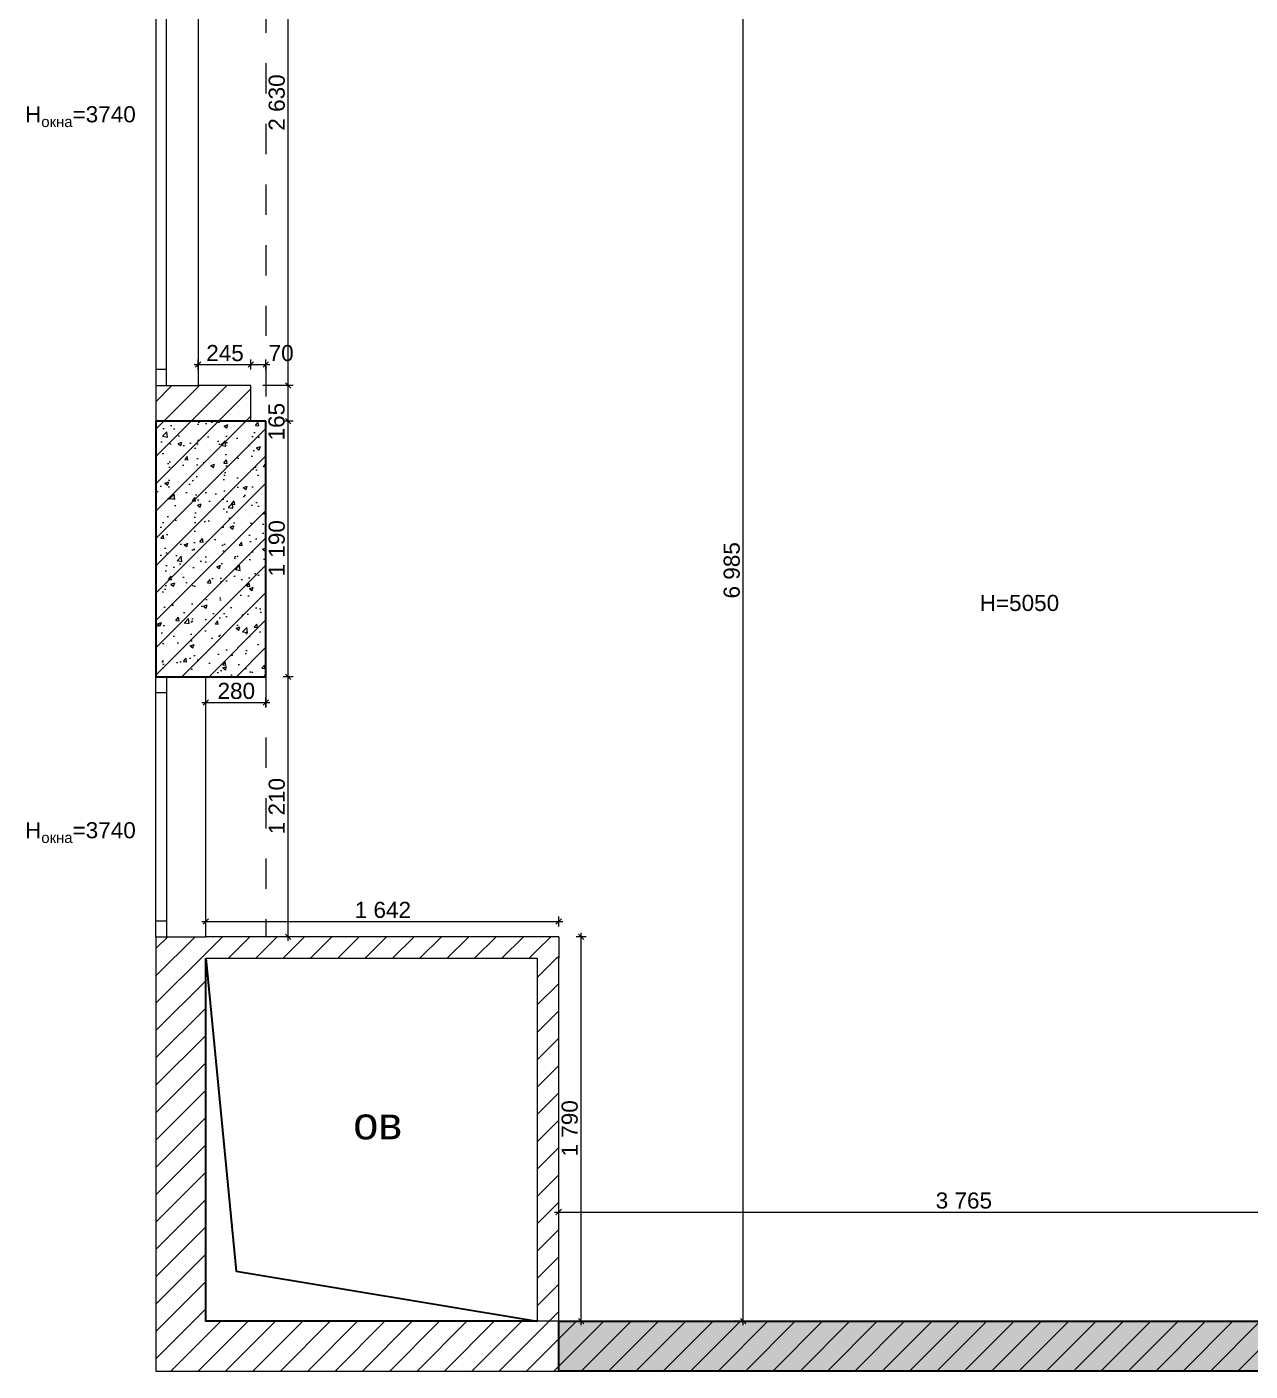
# Model space of a CAD drawing. Header units: millimetres. Extents: x 2336463 to 2579121, y 595385 to 778077.
# Drawn here: x 2443990 to 2449682, y 746320 to 752576 of the extents above; entities that cross this region are included whole.
import ezdxf

# ---------------------------------------------------------------- set-up
doc = ezdxf.new("R2010")
doc.units = ezdxf.units.MM
doc.header["$MEASUREMENT"] = 0
doc.linetypes.add('Штриховая', pattern=[282.222223, 141.111112, -141.111112])
doc.layers.add('+обмер', color=7, linetype='Continuous')
doc.layers.add('сит план', color=7, linetype='Continuous')
doc.layers.add('+обмер_Ном._пера__242', color=7, linetype='Continuous', lineweight=13, true_color=0x1b55b5)
doc.layers.add('сит план_Ном._пера__87', color=7, linetype='Continuous', lineweight=20, true_color=0x6a6a6a)
for name, color, linetype, lineweight in [('+развертка_Ном._пера__1', 7, 'Continuous', 13), ('Окна ARCHICAD_Ном._пера__1', 7, 'Continuous', 13), ('сит план_Ном._пера__1', 7, 'Continuous', 13), ('сит план_Ном._пера__21', 7, 'Continuous', 30)]:
    doc.layers.add(name, color=color, linetype=linetype, lineweight=lineweight)
doc.styles.add('СГЕНЕРИР_СТИЛЬ_1', font='arial.ttf')
doc.dimstyles.new('СГЕНЕРИР_СТИЛЬ__1', dxfattribs={"dimtxt": 75, "dimasz": 23.75, "dimexe": 0.18, "dimexo": 300, "dimgap": 0, "dimtad": 1, "dimtih": 1, "dimtoh": 1, "dimdec": 0, "dimzin": 0, "dimdsep": 46, "dimtxsty": 'СГЕНЕРИР_СТИЛЬ_1', "dimblk": 'ARROWHEAD_6', "dimblk1": 'ARROWHEAD_6', "dimblk2": 'ARROWHEAD_6', "dimcen": 0.09, "dimclrd": 256, "dimclre": 256, "dimclrt": 256, "dimazin": 0, "dimtfac": 1, "dimtdec": 4, "dimtmove": 0, "dimatfit": 3, "dimfxl": 0, "dimtolj": 1, "dimtzin": 0, "dimarcsym": 0})
doc.dimstyles.new('СГЕНЕРИР_СТИЛЬ__2', dxfattribs={"dimtxt": 75, "dimasz": 23.75, "dimexe": 0.18, "dimexo": 300, "dimgap": 0, "dimtad": 1, "dimdec": 0, "dimzin": 0, "dimdsep": 46, "dimtxsty": 'СГЕНЕРИР_СТИЛЬ_1', "dimblk": 'ARROWHEAD_6', "dimblk1": 'ARROWHEAD_6', "dimblk2": 'ARROWHEAD_6', "dimcen": 0.09, "dimclrd": 256, "dimclre": 256, "dimclrt": 256, "dimazin": 0, "dimtfac": 1, "dimtdec": 4, "dimtmove": 0, "dimatfit": 3, "dimfxl": 0, "dimtolj": 1, "dimtzin": 0, "dimarcsym": 0})
doc.dimstyles.new('СГЕНЕРИР_СТИЛЬ__3', dxfattribs={"dimtxt": 75, "dimasz": 23.75, "dimexe": 0.18, "dimexo": 300, "dimgap": 0, "dimtad": 1, "dimdec": 0, "dimzin": 0, "dimdsep": 46, "dimtxsty": 'СГЕНЕРИР_СТИЛЬ_1', "dimblk": 'ARROWHEAD_6', "dimblk1": 'ARROWHEAD_6', "dimblk2": 'ARROWHEAD_6', "dimcen": 0.09, "dimclrd": 256, "dimclre": 256, "dimclrt": 256, "dimazin": 0, "dimtfac": 1, "dimtdec": 4, "dimtmove": 2, "dimatfit": 3, "dimfxl": 0, "dimtolj": 1, "dimtzin": 0, "dimarcsym": 0})
pattern_1 = [(45, (2086872.015, 585813.69), (-63.639609, 63.639609), [])]
pattern_2 = [(50, (2086872.01, 585813.69), (-182.18467, 15.939086), [19.05, -209.55]), (355, (2086872.01, 585813.69), (-35.24342, 191.056845), [15.24, -167.64058]), (100.451445, (2086887.2, 585812.36), (146.94125, 175.11775), [16.19001, -178.090245]), (46.1842, (2086872.01, 585864.49), (-271.07904, 42.04233), [28.575, -314.325]), (96.63556, (2086894.6, 585860.98), (237.40413, 247.42612), [24.28502, -267.1356]), (351.18415, (2086872.01, 585864.49), (237.40413, 247.42612), [22.85997, -251.45973]), (21, (2086897.41, 585851.79), (-151.61439, 102.2652), [19.05, -209.55]), (326, (2086897.41, 585851.79), (61.80203, 184.18797), [15.24, -167.64]), (71.451445, (2086910.05, 585843.26), (213.41642, 81.92277), [16.19001, -178.08994]), (37.5, (2086872.015, 585813.686), (3.088603, 84.555039), [0, -165.608, 0, -170.18, 0, -168.275]), (7.5, (2086872.015, 585813.69), (66.819663, 100.180575), [0, -97.028, 0, -161.798, 0, -64.135]), (327.5, (2086815.37, 585813.686), (-135.590595, 5.728744), [0, -63.5, 0, -198.12, 0, -262.89]), (317.5, (2086789.97, 585813.69), (148.12918, 25.42649), [0, -82.55, 0, -131.572, 0, -186.69])]

# ---------------------------------------------------------------- blocks, each defined once
blk = doc.blocks.new('Окно 25_4')
at = {"layer": 'Окна ARCHICAD_Ном._пера__1', "color": 7, "linetype": 'Continuous', "lineweight": 13}
for p, q in [((-1315, 0), (1315, 0)), ((-1315, 0), (-1240, 0)), ((-1315, 0), (-1315, -50)), ((-1315, 0), (-1315, -50)), ((-1240, 0), (-1240, -50)), ((-1240, 0), (1240, 0)), ((1240, -50), (1240, 0)), ((1240, 0), (1315, 0)), ((1315, 0), (1315, -50)), ((1315, 0), (1315, -50)), ((-1240, -50), (-1315, -50)), ((-1315, -50), (-1315, -197)), ((1240, -50), (-1240, -50)), ((1315, -50), (1240, -50)), ((1315, -50), (1315, -197)), ((-1315, -197), (1315, -197))]:
    blk.add_line(p, q, dxfattribs=at)
blk = doc.blocks.new('Стена_24', base_point=(2444590.8, 753536.5))
at = {"layer": 'сит план_Ном._пера__1', "color": 7, "linetype": 'Continuous', "lineweight": 13}
for p, q in [((2444590.8, 753536.5), (2444640.8, 753536.5)), ((2444640.8, 753536.5), (2444787.8, 753536.5)), ((2444590.8, 750906.5), (2444640.8, 750906.5)), ((2444640.8, 750906.5), (2444787.8, 750906.5))]:
    blk.add_line(p, q, dxfattribs=at)
at = {"layer": 'Окна ARCHICAD_Ном._пера__1', "color": 7, "linetype": 'Continuous', "lineweight": 13, "xscale": -1, "zscale": 1000, "rotation": 90.00000000000496}
blk.add_blockref('Окно 25_4', (2444590.8, 752221.5), dxfattribs=at)
blk = doc.blocks.new('Стена_25', base_point=(2444590.8, 750906.5))
at = {"layer": 'сит план_Ном._пера__87', "linetype": 'Continuous', "lineweight": 20, "true_color": 0x6a6a6a}
h = blk.add_hatch(dxfattribs=at)
h.set_pattern_fill('Блоки_Бетонные_Эффективные', color=251, style=0, pattern_type=2)
h.set_pattern_definition(pattern_1)
h.paths.add_polyline_path([(2444590.8, 750906.5), (2444590.8, 750741.5), (2445032.8, 750741.5), (2445032.8, 750906.5)])
at = {"layer": 'сит план_Ном._пера__1', "color": 7, "linetype": 'Continuous', "lineweight": 13, "flags": 128}
for points in [[(2444590.8, 750906.5), (2444590.8, 750741.5)], [(2445032.8, 750906.5), (2444787.8, 750906.5)], [(2445032.8, 750741.5), (2445032.8, 750906.5)]]:
    blk.add_lwpolyline(points, dxfattribs=at)
blk = doc.blocks.new('Стена_26', base_point=(2444590.8, 750741.5))
at = {"layer": 'сит план_Ном._пера__87', "linetype": 'Continuous', "lineweight": 20, "true_color": 0x6a6a6a}
h = blk.add_hatch(dxfattribs=at)
h.set_pattern_fill('Блоки_Бетонные_Эффективные', color=251, style=0, pattern_type=2)
h.set_pattern_definition(pattern_1)
h.paths.add_polyline_path([(2444590.8, 750741.5), (2444590.8, 749551.5), (2445102.8, 749551.5), (2445102.8, 750741.5)])
at = {"layer": 'сит план_Ном._пера__1', "color": 7, "linetype": 'Continuous', "lineweight": 13, "flags": 128}
for points in [[(2444590.8, 750741.5), (2444590.8, 749551.5)], [(2445102.8, 750741.5), (2445032.8, 750741.5)], [(2445102.8, 749551.5), (2445102.8, 750741.5)], [(2444822.8, 749551.5), (2445102.8, 749551.5)]]:
    blk.add_lwpolyline(points, dxfattribs=at)
blk = doc.blocks.new('Окно 25_5')
at = {"layer": 'Окна ARCHICAD_Ном._пера__1', "color": 7, "linetype": 'Continuous', "lineweight": 13}
for p, q in [((-605, 0), (605, 0)), ((-605, 0), (-530, 0)), ((-605, 0), (-605, -50)), ((-605, 0), (-605, -50)), ((-530, 0), (-530, -50)), ((-530, 0), (530, 0)), ((530, -50), (530, 0)), ((530, 0), (605, 0)), ((605, 0), (605, -50)), ((605, 0), (605, -50)), ((-530, -50), (-605, -50)), ((-605, -50), (-605, -232)), ((530, -50), (-530, -50)), ((605, -50), (530, -50)), ((605, -50), (605, -232)), ((-605, -232), (605, -232))]:
    blk.add_line(p, q, dxfattribs=at)
blk = doc.blocks.new('Стена_27', base_point=(2444590.8, 749551.5))
at = {"layer": 'сит план_Ном._пера__87', "linetype": 'Continuous', "lineweight": 20, "true_color": 0x6a6a6a}
h = blk.add_hatch(dxfattribs=at)
h.set_pattern_fill('Блоки_Бетонные_Эффективные', color=251, style=0, pattern_type=2)
h.set_pattern_definition(pattern_1)
h.paths.add_polyline_path([(2444590.8, 749551.5), (2444590.8, 749550.9), (2444822.8, 749550.9), (2444822.8, 749551.5)])
at = {"layer": 'сит план_Ном._пера__1', "color": 7, "linetype": 'Continuous', "lineweight": 13}
for p, q in [((2444590.8, 749550.9), (2444640.8, 749550.9)), ((2444640.8, 749550.9), (2444822.8, 749550.9)), ((2444590.8, 748340.9), (2444640.8, 748340.9)), ((2444640.8, 748340.9), (2444822.8, 748340.9))]:
    blk.add_line(p, q, dxfattribs=at)
at = {"layer": 'сит план_Ном._пера__1', "color": 7, "linetype": 'Continuous', "lineweight": 13, "flags": 128}
blk.add_lwpolyline([(2444822.8, 749550.9), (2444822.8, 749551.5)], dxfattribs=at)
at = {"layer": 'Окна ARCHICAD_Ном._пера__1', "color": 7, "linetype": 'Continuous', "lineweight": 13, "zscale": 1000, "rotation": 90.00000000001077}
blk.add_blockref('Окно 25_5', (2444590.8, 748945.9), dxfattribs=at)
blk = doc.blocks.new('Стена_28', base_point=(2444590.8, 748341.5))
at = {"layer": 'сит план_Ном._пера__87', "linetype": 'Continuous', "lineweight": 20, "true_color": 0x6a6a6a}
h = blk.add_hatch(dxfattribs=at)
h.set_pattern_fill('Блоки_Бетонные_Эффективные', color=251, style=0, pattern_type=2)
h.set_pattern_definition(pattern_1)
h.paths.add_polyline_path([(2444822.8, 746551.5), (2444822.8, 748341.5), (2444590.8, 748341.5), (2444590.8, 746551.5)])
h = blk.add_hatch(dxfattribs=at)
h.set_pattern_fill('Блоки_Бетонные_Эффективные', color=251, style=0, pattern_type=2)
h.set_pattern_definition(pattern_1)
h.paths.add_polyline_path([(2444822.8, 746551.5), (2444590.8, 746319.5), (2444822.8, 746319.5)])
h = blk.add_hatch(dxfattribs=at)
h.set_pattern_fill('Блоки_Бетонные_Эффективные', color=251, style=0, pattern_type=2)
h.set_pattern_definition(pattern_1)
h.paths.add_polyline_path([(2444822.8, 746551.5), (2444590.8, 746551.5), (2444590.8, 746319.5)])
at = {"layer": 'сит план_Ном._пера__1', "color": 7, "linetype": 'Continuous', "lineweight": 13, "flags": 128}
for points in [[(2444590.8, 748341.5), (2444590.8, 746319.5)], [(2444822.8, 746551.5), (2444822.8, 748241.5)], [(2444590.8, 746319.5), (2444822.8, 746319.5)]]:
    blk.add_lwpolyline(points, dxfattribs=at)
blk = doc.blocks.new('Стена_29', base_point=(2444590.8, 746319.5))
at = {"layer": 'сит план_Ном._пера__87', "linetype": 'Continuous', "lineweight": 20, "true_color": 0x6a6a6a}
h = blk.add_hatch(dxfattribs=at)
h.set_pattern_fill('Блоки_Бетонные_Эффективные', color=251, style=0, pattern_type=2)
h.set_pattern_definition(pattern_1)
h.paths.add_polyline_path([(2444822.8, 746319.5), (2446464.8, 746319.5), (2446464.8, 746551.5), (2444822.8, 746551.5)])
at = {"layer": 'сит план_Ном._пера__1', "color": 7, "linetype": 'Continuous', "lineweight": 13, "flags": 128}
for points in [[(2446464.8, 746551.5), (2444822.8, 746551.5)], [(2444822.8, 746319.5), (2446464.8, 746319.5)]]:
    blk.add_lwpolyline(points, dxfattribs=at)
blk = doc.blocks.new('Стена_30', base_point=(2444590.8, 748341.5))
at = {"layer": 'сит план_Ном._пера__87', "linetype": 'Continuous', "lineweight": 20, "true_color": 0x6a6a6a}
h = blk.add_hatch(dxfattribs=at)
h.set_pattern_fill('Блоки_Бетонные_Эффективные', color=251, style=0, pattern_type=2)
h.set_pattern_definition(pattern_1)
h.paths.add_polyline_path([(2446364.8, 748341.5), (2444822.8, 748341.5), (2444822.8, 748241.5), (2446364.8, 748241.5)])
h = blk.add_hatch(dxfattribs=at)
h.set_pattern_fill('Блоки_Бетонные_Эффективные', color=251, style=0, pattern_type=2)
h.set_pattern_definition(pattern_1)
h.paths.add_polyline_path([(2446364.8, 748241.5), (2446464.8, 748241.5), (2446464.8, 748341.5)])
h = blk.add_hatch(dxfattribs=at)
h.set_pattern_fill('Блоки_Бетонные_Эффективные', color=251, style=0, pattern_type=2)
h.set_pattern_definition(pattern_1)
h.paths.add_polyline_path([(2446364.8, 748241.5), (2446464.8, 748341.5), (2446364.8, 748341.5)])
at = {"layer": 'сит план_Ном._пера__1', "color": 7, "linetype": 'Continuous', "lineweight": 13, "flags": 128}
for points in [[(2446464.8, 748341.5), (2444822.8, 748341.5)], [(2446464.8, 748341.5), (2446464.8, 748241.5)], [(2444822.8, 748241.5), (2446364.8, 748241.5)]]:
    blk.add_lwpolyline(points, dxfattribs=at)
blk = doc.blocks.new('Стена_31', base_point=(2446464.8, 748341.5))
at = {"layer": 'сит план_Ном._пера__87', "linetype": 'Continuous', "lineweight": 20, "true_color": 0x6a6a6a}
h = blk.add_hatch(dxfattribs=at)
h.set_pattern_fill('Блоки_Бетонные_Эффективные', color=251, style=0, pattern_type=2)
h.set_pattern_definition(pattern_1)
h.paths.add_polyline_path([(2446364.8, 748241.5), (2446364.8, 746551.5), (2446464.8, 746551.5), (2446464.8, 748241.5)])
at = {"layer": 'сит план_Ном._пера__1', "color": 7, "linetype": 'Continuous', "lineweight": 13, "flags": 128}
for points in [[(2446364.8, 748241.5), (2446364.8, 746551.5)], [(2446464.8, 746551.5), (2446464.8, 748241.5)], [(2446464.8, 746551.5), (2446364.8, 746551.5)]]:
    blk.add_lwpolyline(points, dxfattribs=at)
blk = doc.blocks.new('Стена_32', base_point=(2446464.8, 746319.5))
at = {"layer": 'сит план_Ном._пера__87', "linetype": 'Continuous', "lineweight": 20, "true_color": 0x6a6a6a}
h = blk.add_hatch(dxfattribs=at)
h.set_pattern_fill('Блоки_Бетонные_Эффективные', color=251, style=0, pattern_type=2)
h.set_pattern_definition(pattern_1)
h.paths.add_polyline_path([(2446464.8, 746319.5), (2451887.9, 746319.5), (2451887.9, 746551.5), (2446464.8, 746551.5)])
at = {"layer": 'сит план_Ном._пера__1', "color": 7, "linetype": 'Continuous', "lineweight": 13, "flags": 128}
for points in [[(2450229.8, 746551.5), (2446464.8, 746551.5)], [(2451887.9, 746551.5), (2450329.8, 746551.5)], [(2451887.9, 746319.5), (2451887.9, 746551.5)], [(2446464.8, 746319.5), (2451687.9, 746319.5)]]:
    blk.add_lwpolyline(points, dxfattribs=at)
blk = doc.blocks.new('*D2054', base_point=(2086872, 585813.7))
at = {"layer": '+обмер_Ном._пера__242', "color": 152, "linetype": 'Continuous', "lineweight": 13, "true_color": 0x1b55b5}
for p, q in [((2445229.8, 749551.5), (2445182.9, 749551.5)), ((2445193.9, 749564), (2445218.9, 749539)), ((2445206.4, 748341.5), (2445206.4, 749551.5)), ((2445229.8, 748341.5), (2445122.8, 748341.5)), ((2445193.9, 748354), (2445218.9, 748329)), ((2445206.4, 748322.8), (2445206.4, 748341.5))]:
    blk.add_line(p, q, dxfattribs=at)
at = {"layer": '+обмер_Ном._пера__242', "color": 152, "lineweight": 13, "true_color": 0x1b55b5, "insert": (2445191.4, 748818.3), "char_height": 75, "attachment_point": 7, "rotation": 90, "style": 'СГЕНЕРИР_СТИЛЬ_1'}
blk.add_mtext('\\A1;{\\pql;\\fArial|b0|i0|c204|p38;1\xa0210}', dxfattribs=at)
blk = doc.blocks.new('ARROWHEAD_6')
at = {"color": 0, "linetype": 'Continuous', "lineweight": 0}
for p, q in [((0, 0), (-1, 0)), ((-0.5, -0.5), (0.5, 0.5))]:
    blk.add_line(p, q, dxfattribs=at)
blk = doc.blocks.new('*D2055', base_point=(2086872, 585813.7))
at = {"layer": '+обмер_Ном._пера__242', "color": 152, "linetype": 'Continuous', "lineweight": 13, "true_color": 0x1b55b5}
for p, q in [((2445229.8, 750741.5), (2445182.9, 750741.5)), ((2445193.9, 750754), (2445218.9, 750729)), ((2445206.4, 749551.5), (2445206.4, 750741.5)), ((2445229.8, 749551.5), (2445182.9, 749551.5)), ((2445193.9, 749564), (2445218.9, 749539))]:
    blk.add_line(p, q, dxfattribs=at)
at = {"layer": '+обмер_Ном._пера__242', "color": 152, "lineweight": 13, "true_color": 0x1b55b5, "char_height": 75, "attachment_point": 7, "rotation": 90, "style": 'СГЕНЕРИР_СТИЛЬ_1'}
for s, insert in [('\\A1;{\\pql;\\fArial|b0|i0|c204|p38;165}', (2445190.3, 750651.3)), ('\\A1;{\\pql;\\fArial|b0|i0|c204|p38;1\xa0190}', (2445191.4, 750018.3))]:
    blk.add_mtext(s, dxfattribs=dict(at, insert=insert))
blk = doc.blocks.new('*D2056', base_point=(2086872, 585813.7))
at = {"layer": '+обмер_Ном._пера__242', "color": 152, "linetype": 'Continuous', "lineweight": 13, "true_color": 0x1b55b5}
for p, q in [((2445229.8, 750906.5), (2445087.8, 750906.5)), ((2445193.9, 750919), (2445218.9, 750894)), ((2445206.4, 750741.5), (2445206.4, 750906.5)), ((2445229.8, 750741.5), (2445182.9, 750741.5)), ((2445193.9, 750754), (2445218.9, 750729))]:
    blk.add_line(p, q, dxfattribs=at)
blk = doc.blocks.new('*D2057', base_point=(2086872, 585813.7))
at = {"layer": '+обмер_Ном._пера__242', "color": 152, "linetype": 'Continuous', "lineweight": 13, "true_color": 0x1b55b5}
for p, q in [((2445229.8, 753536.5), (2445087.8, 753536.5)), ((2445218.9, 753524), (2445193.9, 753549)), ((2445206.4, 753536.5), (2445206.4, 753555.3)), ((2445206.4, 750906.5), (2445206.4, 753536.5)), ((2445229.8, 750906.5), (2445087.8, 750906.5)), ((2445193.9, 750919), (2445218.9, 750894))]:
    blk.add_line(p, q, dxfattribs=at)
at = {"layer": '+обмер_Ном._пера__242', "color": 152, "lineweight": 13, "true_color": 0x1b55b5, "insert": (2445191.4, 752093.3), "char_height": 75, "attachment_point": 7, "rotation": 90, "style": 'СГЕНЕРИР_СТИЛЬ_1'}
blk.add_mtext('\\A1;{\\pql;\\fArial|b0|i0|c204|p38;2\xa0630}', dxfattribs=at)
blk = doc.blocks.new('*D2068', base_point=(2086872, 585813.7))
at = {"layer": '+обмер_Ном._пера__242', "color": 152, "linetype": 'Continuous', "lineweight": 13, "true_color": 0x1b55b5}
for p, q in [((2444800.3, 751017.2), (2444775.3, 750992.2)), ((2444787.8, 750981.2), (2444787.8, 751028.1)), ((2445045.3, 751017.2), (2445020.3, 750992.2)), ((2445032.8, 750981.2), (2445032.8, 751028.1)), ((2444769, 751004.7), (2444787.8, 751004.7)), ((2444787.8, 751004.7), (2445032.8, 751004.7))]:
    blk.add_line(p, q, dxfattribs=at)
at = {"layer": '+обмер_Ном._пера__242', "color": 152, "lineweight": 13, "true_color": 0x1b55b5, "insert": (2444824.9, 751019.7), "char_height": 75, "attachment_point": 7, "style": 'СГЕНЕРИР_СТИЛЬ_1'}
blk.add_mtext('\\A1;{\\pql;\\fArial|b0|i0|c204|p38;245}', dxfattribs=at)
blk = doc.blocks.new('*D2069', base_point=(2086872, 585813.7))
at = {"layer": '+обмер_Ном._пера__242', "color": 152, "linetype": 'Continuous', "lineweight": 13, "true_color": 0x1b55b5}
for p, q in [((2445045.3, 751017.2), (2445020.3, 750992.2)), ((2445032.8, 750981.2), (2445032.8, 751028.1)), ((2445090.3, 750992.2), (2445115.3, 751017.2)), ((2445102.8, 750981.2), (2445102.8, 751028.1)), ((2445032.8, 751004.7), (2445102.8, 751004.7)), ((2445102.8, 751004.7), (2445121.5, 751004.7))]:
    blk.add_line(p, q, dxfattribs=at)
at = {"layer": '+обмер_Ном._пера__242', "color": 152, "lineweight": 13, "true_color": 0x1b55b5, "insert": (2445115.3, 751019.7), "char_height": 75, "attachment_point": 7, "style": 'СГЕНЕРИР_СТИЛЬ_1'}
blk.add_mtext('\\A1;{\\pql;\\fArial|b0|i0|c204|p38;70}', dxfattribs=at)
blk = doc.blocks.new('*D2070', base_point=(2086872, 585813.7))
at = {"layer": '+обмер_Ном._пера__242', "color": 152, "linetype": 'Continuous', "lineweight": 13, "true_color": 0x1b55b5}
for p, q in [((2444822.8, 749408.8), (2444822.8, 749455.7)), ((2445102.8, 749408.8), (2445102.8, 749455.7)), ((2444804, 749432.3), (2444822.8, 749432.3)), ((2444835.3, 749444.8), (2444810.3, 749419.8)), ((2444822.8, 749432.3), (2445102.8, 749432.3)), ((2445090.3, 749419.8), (2445115.3, 749444.8)), ((2445102.8, 749432.3), (2445121.5, 749432.3))]:
    blk.add_line(p, q, dxfattribs=at)
at = {"layer": '+обмер_Ном._пера__242', "color": 152, "lineweight": 13, "true_color": 0x1b55b5, "insert": (2444877.4, 749447.3), "char_height": 75, "attachment_point": 7, "style": 'СГЕНЕРИР_СТИЛЬ_1'}
blk.add_mtext('\\A1;{\\pql;\\fArial|b0|i0|c204|p38;280}', dxfattribs=at)
blk = doc.blocks.new('*D2071', base_point=(2086872, 585813.7))
at = {"layer": '+обмер_Ном._пера__242', "color": 152, "linetype": 'Continuous', "lineweight": 13, "true_color": 0x1b55b5}
for p, q in [((2444804, 748412.8), (2444822.8, 748412.8)), ((2444835.3, 748425.3), (2444810.3, 748400.3)), ((2444822.8, 748389.3), (2444822.8, 748436.2)), ((2444822.8, 748412.8), (2446464.8, 748412.8)), ((2446452.3, 748400.3), (2446477.3, 748425.3)), ((2446464.8, 748389.3), (2446464.8, 748436.2)), ((2446464.8, 748412.8), (2446483.6, 748412.8))]:
    blk.add_line(p, q, dxfattribs=at)
at = {"layer": '+обмер_Ном._пера__242', "color": 152, "lineweight": 13, "true_color": 0x1b55b5, "insert": (2445515.6, 748427.8), "char_height": 75, "attachment_point": 7, "style": 'СГЕНЕРИР_СТИЛЬ_1'}
blk.add_mtext('\\A1;{\\pql;\\fArial|b0|i0|c204|p38;1\xa0642}', dxfattribs=at)
blk = doc.blocks.new('*D2072', base_point=(2086872, 585813.7))
at = {"layer": '+обмер_Ном._пера__242', "color": 152, "linetype": 'Continuous', "lineweight": 13, "true_color": 0x1b55b5}
for p, q in [((2446592.9, 748341.5), (2446546, 748341.5)), ((2446581.9, 748329), (2446556.9, 748354)), ((2446569.4, 748341.5), (2446569.4, 748360.3)), ((2446569.4, 746551.5), (2446569.4, 748341.5)), ((2446592.9, 746551.5), (2446546, 746551.5)), ((2446556.9, 746564), (2446581.9, 746539)), ((2446569.4, 746532.8), (2446569.4, 746551.5))]:
    blk.add_line(p, q, dxfattribs=at)
at = {"layer": '+обмер_Ном._пера__242', "color": 152, "lineweight": 13, "true_color": 0x1b55b5, "insert": (2446554.4, 747318.3), "char_height": 75, "attachment_point": 7, "rotation": 90, "style": 'СГЕНЕРИР_СТИЛЬ_1'}
blk.add_mtext('\\A1;{\\pql;\\fArial|b0|i0|c204|p38;1\xa0790}', dxfattribs=at)
blk = doc.blocks.new('*D2073', base_point=(2086872, 585813.7))
at = {"layer": '+обмер_Ном._пера__242', "color": 152, "linetype": 'Continuous', "lineweight": 13, "true_color": 0x1b55b5}
for p, q in [((2446477.3, 747072.6), (2446452.3, 747047.6)), ((2446464.8, 746851.5), (2446464.8, 747083.6)), ((2450242.3, 747072.6), (2450217.3, 747047.6)), ((2450229.8, 746851.5), (2450229.8, 747083.6)), ((2446446, 747060.1), (2446464.8, 747060.1)), ((2446464.8, 747060.1), (2450229.8, 747060.1))]:
    blk.add_line(p, q, dxfattribs=at)
at = {"layer": '+обмер_Ном._пера__242', "color": 152, "lineweight": 13, "true_color": 0x1b55b5, "insert": (2448219.1, 747075.1), "char_height": 75, "attachment_point": 7, "style": 'СГЕНЕРИР_СТИЛЬ_1'}
blk.add_mtext('\\A1;{\\pql;\\fArial|b0|i0|c204|p38;3\xa0765}', dxfattribs=at)
blk = doc.blocks.new('*D2089', base_point=(2086872, 585813.7))
at = {"layer": '+обмер_Ном._пера__242', "color": 152, "linetype": 'Continuous', "lineweight": 13, "true_color": 0x1b55b5}
for p, q in [((2447346.9, 753536.5), (2445087.8, 753536.5)), ((2447335.9, 753524), (2447310.9, 753549)), ((2447323.4, 753536.5), (2447323.4, 753555.3)), ((2447323.4, 746551.5), (2447323.4, 753536.5)), ((2447346.9, 746551.5), (2446764.8, 746551.5)), ((2447310.9, 746564), (2447335.9, 746539)), ((2447323.4, 746532.8), (2447323.4, 746551.5))]:
    blk.add_line(p, q, dxfattribs=at)
at = {"layer": '+обмер_Ном._пера__242', "color": 152, "lineweight": 13, "true_color": 0x1b55b5, "insert": (2447308.4, 749915.8), "char_height": 75, "attachment_point": 7, "rotation": 90, "style": 'СГЕНЕРИР_СТИЛЬ_1'}
blk.add_mtext('\\A1;{\\pql;\\fArial|b0|i0|c204|p38;6\xa0985}', dxfattribs=at)

msp = doc.modelspace()

# ---------------------------------------------------------------- hatches: boundary and pattern name
at = {"layer": 'сит план_Ном._пера__1', "linetype": 'Continuous', "lineweight": 13}
h = msp.add_hatch(dxfattribs=at)
h.set_pattern_fill('AR_CONC', style=0, pattern_type=2)
h.set_pattern_definition(pattern_2)
h.paths.add_polyline_path([(2445102.8, 750741.5), (2444590.8, 750741.5), (2444590.8, 749551.5), (2445102.8, 749551.5)])
h = msp.add_hatch(dxfattribs=at)
h.set_pattern_fill('AR_CONC', style=0, pattern_type=2)
h.set_pattern_definition(pattern_2)
h.paths.add_polyline_path([(2446464.8, 746551.5), (2451887.9, 746551.5), (2451887.9, 746319.5), (2446464.8, 746319.5)])

# ---------------------------------------------------------------- linework, layer by layer
at = {"layer": '+развертка_Ном._пера__1', "color": 7, "linetype": 'Штриховая', "lineweight": 13}
for p, q in [((2445102.8, 753536.5), (2445102.8, 750741.5)), ((2445102.8, 749551.5), (2445102.8, 748341.5))]:
    msp.add_line(p, q, dxfattribs=at)
at = {"layer": 'сит план_Ном._пера__21', "color": 7, "linetype": 'Continuous', "lineweight": 30, "flags": 128}
for points in [[(2445102.8, 750741.5), (2444590.8, 750741.5), (2444590.8, 749551.5), (2445102.8, 749551.5)], [(2444822.8, 748241.5), (2444964.1, 746784.8), (2446364.8, 746551.5), (2444822.8, 746551.5)], [(2446464.8, 746551.5), (2451887.9, 746551.5), (2451887.9, 746319.5), (2446464.8, 746319.5)]]:
    msp.add_lwpolyline(points, close=True, dxfattribs=at)

# ---------------------------------------------------------------- block references
at = {"layer": 'сит план', "color": 7, "lineweight": 13}
for name, p in [('Стена_24', (2444590.8, 753536.5)), ('Стена_25', (2444590.8, 750906.5)), ('Стена_26', (2444590.8, 750741.5)), ('Стена_27', (2444590.8, 749551.5)), ('Стена_28', (2444590.8, 748341.5)), ('Стена_30', (2444590.8, 748341.5)), ('Стена_31', (2446464.8, 748341.5)), ('Стена_29', (2444590.8, 746319.5)), ('Стена_32', (2446464.8, 746319.5))]:
    msp.add_blockref(name, p, dxfattribs=at)

# ---------------------------------------------------------------- texts
at = {"layer": 'сит план_Ном._пера__1', "color": 7, "linetype": 'Continuous', "lineweight": 13, "attachment_point": 1, "style": 'СГЕНЕРИР_СТИЛЬ_1'}
for s, insert, char_height in [('\\A1;{\\pql;\\fArial|b0|i0|c204|p38;H\\fArial|b0|i0|c204|p38;\\A1{\\H.66x;\\S ^ окна;}\\fArial|b0|i0|c204|p38;=37\\fArial|b0|i0|c204|p38;4\\fArial|b0|i0|c204|p38;0}', (2443981.9, 752229), 75), ('\\A1;{\\pql;\\fArial|b0|i0|c204|p38;H=\\fArial|b0|i0|c204|p38;5050}', (2448423.6, 749932.6), 75), ('\\A1;{\\pql;\\fArial|b0|i0|c204|p38;H\\fArial|b0|i0|c204|p38;\\A1{\\H.66x;\\S ^ окна;}\\fArial|b0|i0|c204|p38;=37\\fArial|b0|i0|c204|p38;4\\fArial|b0|i0|c204|p38;0}', (2443981.9, 748896.5), 75), ('\\A1;{\\pql;\\fArial|b0|i0|c204|p38;ов}', (2445509.1, 747548.5), 150)]:
    msp.add_mtext(s, dxfattribs=dict(at, insert=insert, char_height=char_height))

# ---------------------------------------------------------------- dimensions: what is measured, and where the dimension line sits
at = {"layer": '+обмер', "color": 152, "linetype": 'Continuous', "lineweight": 13, "true_color": 0x1b55b5}
for base, p1, p2, dimstyle, picture, middle in [((2445206.4, 753536.5), (2444787.8, 750906.5), (2444787.8, 753536.5), 'СГЕНЕРИР_СТИЛЬ__2', '*D2057', (2445153.9, 752222.1)), ((2447323.4, 753536.5), (2446464.8, 746551.5), (2444787.8, 753536.5), 'СГЕНЕРИР_СТИЛЬ__2', '*D2089', (2447270.9, 750044.6)), ((2445206.4, 750906.5), (2445032.8, 750741.5), (2444787.8, 750906.5), 'СГЕНЕРИР_СТИЛЬ__3', '*D2056', (2445152.8, 750737.1)), ((2445206.4, 750741.5), (2445102.8, 749551.5), (2445032.8, 750741.5), 'СГЕНЕРИР_СТИЛЬ__2', '*D2055', (2445153.9, 750147.1)), ((2445206.4, 749551.5), (2444822.8, 748341.5), (2445102.8, 749551.5), 'СГЕНЕРИР_СТИЛЬ__2', '*D2054', (2445153.9, 748947.1)), ((2446569.4, 748341.5), (2446464.8, 746551.5), (2446464.8, 748341.5), 'СГЕНЕРИР_СТИЛЬ__2', '*D2072', (2446516.9, 747447.1))]:
    dim = msp.add_linear_dim(base=base, p1=p1, p2=p2, angle=90, dimstyle=dimstyle, dxfattribs=at)
    dim.commit()
    dim.dimension.update_dxf_attribs({"geometry": picture, "text_midpoint": middle, "dimtype": 160, "text_rotation": 90})
for base, p1, p2, picture, middle in [((2445032.8, 751004.7), (2444787.8, 750906.5), (2445032.8, 750906.5), '*D2068', (2444910.7, 751057.2)), ((2445102.8, 751004.7), (2445032.8, 750906.5), (2445102.8, 750741.5), '*D2069', (2445172.5, 751057.2)), ((2445102.8, 749432.3), (2444822.8, 749551.5), (2445102.8, 749551.5), '*D2070', (2444963.2, 749484.8)), ((2446464.8, 748412.8), (2444822.8, 748341.5), (2446464.8, 748341.5), '*D2071', (2445644.4, 748465.3)), ((2450229.8, 747060.1), (2446464.8, 746551.5), (2450229.8, 746551.5), '*D2073', (2448347.9, 747112.6))]:
    dim = msp.add_linear_dim(base=base, p1=p1, p2=p2, dimstyle='СГЕНЕРИР_СТИЛЬ__1', dxfattribs=at)
    dim.commit()
    dim.dimension.update_dxf_attribs({"geometry": picture, "text_midpoint": middle, "dimtype": 160})

doc.saveas('drawing.dxf')
